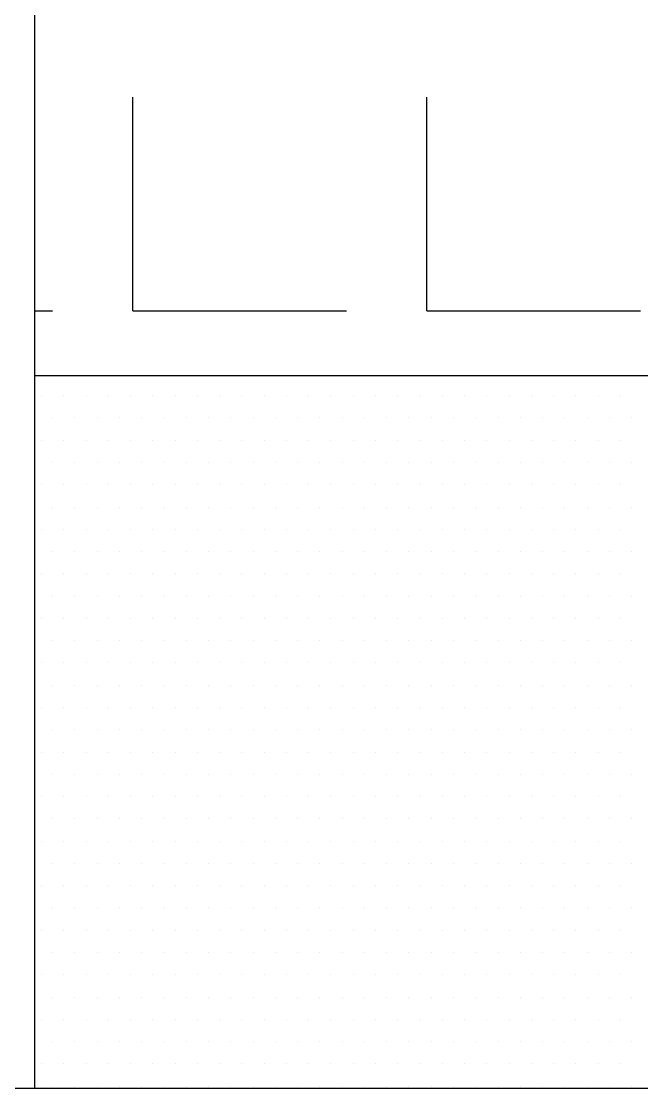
# Model space of a CAD drawing. Extents: x 10753 to 18704, y -5361 to 1140.
# Drawn here: x 14162.66 to 14180.07, y -3550.9 to -3520.95 of the extents above; entities that cross this region are included whole.
import ezdxf

# ---------------------------------------------------------------- set-up
doc = ezdxf.new("R2010")
doc.units = 0
doc.header["$LTSCALE"] = 30
doc.header["$MEASUREMENT"] = 0
doc.layers.add('WALL', color=2, linetype='CONTINUOUS')

msp = doc.modelspace()

# ---------------------------------------------------------------- linework, layer by layer
at = {"layer": 'WALL', "color": 9}
msp.add_line((14163.0385, -3550.89906), (14163.0385, -3428.89906), dxfattribs=at)
at = {"layer": 'WALL', "color": 3}
for p, q in [((14165.78656, -3529.08037), (14165.78656, -3523.08037)), ((14174.03656, -3529.08037), (14174.03656, -3523.08037)), ((14165.78656, -3529.08037), (14171.78656, -3529.08037)), ((14174.03656, -3529.08037), (14180.03656, -3529.08037)), ((14192.93597, -3530.89906), (14163.0385, -3530.89906)), ((14163.22406, -3531.45537), (14163.22406, -3531.45537)), ((14163.84906, -3531.45537), (14163.84906, -3531.45537)), ((14164.47406, -3531.45537), (14164.47406, -3531.45537)), ((14165.09906, -3531.45537), (14165.09906, -3531.45537)), ((14165.72406, -3531.45537), (14165.72406, -3531.45537)), ((14166.34906, -3531.45537), (14166.34906, -3531.45537)), ((14166.97406, -3531.45537), (14166.97406, -3531.45537)), ((14167.59906, -3531.45537), (14167.59906, -3531.45537)), ((14168.22406, -3531.45537), (14168.22406, -3531.45537)), ((14168.84906, -3531.45537), (14168.84906, -3531.45537)), ((14169.47406, -3531.45537), (14169.47406, -3531.45537)), ((14170.09906, -3531.45537), (14170.09906, -3531.45537)), ((14170.72406, -3531.45537), (14170.72406, -3531.45537)), ((14171.34906, -3531.45537), (14171.34906, -3531.45537)), ((14171.97406, -3531.45537), (14171.97406, -3531.45537)), ((14172.59906, -3531.45537), (14172.59906, -3531.45537)), ((14173.22406, -3531.45537), (14173.22406, -3531.45537)), ((14173.84906, -3531.45537), (14173.84906, -3531.45537)), ((14174.47406, -3531.45537), (14174.47406, -3531.45537)), ((14175.09906, -3531.45537), (14175.09906, -3531.45537)), ((14175.72406, -3531.45537), (14175.72406, -3531.45537)), ((14176.34906, -3531.45537), (14176.34906, -3531.45537)), ((14176.97406, -3531.45537), (14176.97406, -3531.45537)), ((14177.59906, -3531.45537), (14177.59906, -3531.45537)), ((14178.22406, -3531.45537), (14178.22406, -3531.45537)), ((14178.84906, -3531.45537), (14178.84906, -3531.45537)), ((14179.47406, -3531.45537), (14179.47406, -3531.45537)), ((14163.53656, -3532.08037), (14163.53656, -3532.08037)), ((14164.16156, -3532.08037), (14164.16156, -3532.08037)), ((14164.78656, -3532.08037), (14164.78656, -3532.08037)), ((14165.41156, -3532.08037), (14165.41156, -3532.08037)), ((14166.03656, -3532.08037), (14166.03656, -3532.08037)), ((14166.66156, -3532.08037), (14166.66156, -3532.08037)), ((14167.28656, -3532.08037), (14167.28656, -3532.08037)), ((14167.91156, -3532.08037), (14167.91156, -3532.08037)), ((14168.53656, -3532.08037), (14168.53656, -3532.08037)), ((14169.16156, -3532.08037), (14169.16156, -3532.08037)), ((14169.78656, -3532.08037), (14169.78656, -3532.08037)), ((14170.41156, -3532.08037), (14170.41156, -3532.08037)), ((14171.03656, -3532.08037), (14171.03656, -3532.08037)), ((14171.66156, -3532.08037), (14171.66156, -3532.08037)), ((14172.28656, -3532.08037), (14172.28656, -3532.08037)), ((14172.91156, -3532.08037), (14172.91156, -3532.08037)), ((14173.53656, -3532.08037), (14173.53656, -3532.08037)), ((14174.16156, -3532.08037), (14174.16156, -3532.08037)), ((14174.78656, -3532.08037), (14174.78656, -3532.08037)), ((14175.41156, -3532.08037), (14175.41156, -3532.08037)), ((14176.03656, -3532.08037), (14176.03656, -3532.08037)), ((14176.66156, -3532.08037), (14176.66156, -3532.08037)), ((14177.28656, -3532.08037), (14177.28656, -3532.08037)), ((14177.91156, -3532.08037), (14177.91156, -3532.08037)), ((14178.53656, -3532.08037), (14178.53656, -3532.08037)), ((14179.16156, -3532.08037), (14179.16156, -3532.08037)), ((14179.78656, -3532.08037), (14179.78656, -3532.08037)), ((14163.22406, -3532.70537), (14163.22406, -3532.70537)), ((14163.84906, -3532.70537), (14163.84906, -3532.70537)), ((14164.47406, -3532.70537), (14164.47406, -3532.70537)), ((14165.09906, -3532.70537), (14165.09906, -3532.70537)), ((14165.72406, -3532.70537), (14165.72406, -3532.70537)), ((14166.34906, -3532.70537), (14166.34906, -3532.70537)), ((14166.97406, -3532.70537), (14166.97406, -3532.70537)), ((14167.59906, -3532.70537), (14167.59906, -3532.70537)), ((14168.22406, -3532.70537), (14168.22406, -3532.70537)), ((14168.84906, -3532.70537), (14168.84906, -3532.70537)), ((14169.47406, -3532.70537), (14169.47406, -3532.70537)), ((14170.09906, -3532.70537), (14170.09906, -3532.70537)), ((14170.72406, -3532.70537), (14170.72406, -3532.70537)), ((14171.34906, -3532.70537), (14171.34906, -3532.70537)), ((14171.97406, -3532.70537), (14171.97406, -3532.70537)), ((14172.59906, -3532.70537), (14172.59906, -3532.70537)), ((14173.22406, -3532.70537), (14173.22406, -3532.70537)), ((14173.84906, -3532.70537), (14173.84906, -3532.70537)), ((14174.47406, -3532.70537), (14174.47406, -3532.70537)), ((14175.09906, -3532.70537), (14175.09906, -3532.70537)), ((14175.72406, -3532.70537), (14175.72406, -3532.70537)), ((14176.34906, -3532.70537), (14176.34906, -3532.70537)), ((14176.97406, -3532.70537), (14176.97406, -3532.70537)), ((14177.59906, -3532.70537), (14177.59906, -3532.70537)), ((14178.22406, -3532.70537), (14178.22406, -3532.70537)), ((14178.84906, -3532.70537), (14178.84906, -3532.70537)), ((14179.47406, -3532.70537), (14179.47406, -3532.70537)), ((14163.53656, -3533.33037), (14163.53656, -3533.33037)), ((14164.16156, -3533.33037), (14164.16156, -3533.33037)), ((14164.78656, -3533.33037), (14164.78656, -3533.33037)), ((14165.41156, -3533.33037), (14165.41156, -3533.33037)), ((14166.03656, -3533.33037), (14166.03656, -3533.33037)), ((14166.66156, -3533.33037), (14166.66156, -3533.33037)), ((14167.28656, -3533.33037), (14167.28656, -3533.33037)), ((14167.91156, -3533.33037), (14167.91156, -3533.33037)), ((14168.53656, -3533.33037), (14168.53656, -3533.33037)), ((14169.16156, -3533.33037), (14169.16156, -3533.33037)), ((14169.78656, -3533.33037), (14169.78656, -3533.33037)), ((14170.41156, -3533.33037), (14170.41156, -3533.33037)), ((14171.03656, -3533.33037), (14171.03656, -3533.33037)), ((14171.66156, -3533.33037), (14171.66156, -3533.33037)), ((14172.28656, -3533.33037), (14172.28656, -3533.33037)), ((14172.91156, -3533.33037), (14172.91156, -3533.33037)), ((14173.53656, -3533.33037), (14173.53656, -3533.33037)), ((14174.16156, -3533.33037), (14174.16156, -3533.33037)), ((14174.78656, -3533.33037), (14174.78656, -3533.33037)), ((14175.41156, -3533.33037), (14175.41156, -3533.33037)), ((14176.03656, -3533.33037), (14176.03656, -3533.33037)), ((14176.66156, -3533.33037), (14176.66156, -3533.33037)), ((14177.28656, -3533.33037), (14177.28656, -3533.33037)), ((14177.91156, -3533.33037), (14177.91156, -3533.33037)), ((14178.53656, -3533.33037), (14178.53656, -3533.33037)), ((14179.16156, -3533.33037), (14179.16156, -3533.33037)), ((14179.78656, -3533.33037), (14179.78656, -3533.33037)), ((14163.22406, -3533.95537), (14163.22406, -3533.95537)), ((14163.84906, -3533.95537), (14163.84906, -3533.95537)), ((14164.47406, -3533.95537), (14164.47406, -3533.95537)), ((14165.09906, -3533.95537), (14165.09906, -3533.95537)), ((14165.72406, -3533.95537), (14165.72406, -3533.95537)), ((14166.34906, -3533.95537), (14166.34906, -3533.95537)), ((14166.97406, -3533.95537), (14166.97406, -3533.95537)), ((14167.59906, -3533.95537), (14167.59906, -3533.95537)), ((14168.22406, -3533.95537), (14168.22406, -3533.95537)), ((14168.84906, -3533.95537), (14168.84906, -3533.95537)), ((14169.47406, -3533.95537), (14169.47406, -3533.95537)), ((14170.09906, -3533.95537), (14170.09906, -3533.95537)), ((14170.72406, -3533.95537), (14170.72406, -3533.95537)), ((14171.34906, -3533.95537), (14171.34906, -3533.95537)), ((14171.97406, -3533.95537), (14171.97406, -3533.95537)), ((14172.59906, -3533.95537), (14172.59906, -3533.95537)), ((14173.22406, -3533.95537), (14173.22406, -3533.95537)), ((14173.84906, -3533.95537), (14173.84906, -3533.95537)), ((14174.47406, -3533.95537), (14174.47406, -3533.95537)), ((14175.09906, -3533.95537), (14175.09906, -3533.95537)), ((14175.72406, -3533.95537), (14175.72406, -3533.95537)), ((14176.34906, -3533.95537), (14176.34906, -3533.95537)), ((14176.97406, -3533.95537), (14176.97406, -3533.95537)), ((14177.59906, -3533.95537), (14177.59906, -3533.95537)), ((14178.22406, -3533.95537), (14178.22406, -3533.95537)), ((14178.84906, -3533.95537), (14178.84906, -3533.95537)), ((14179.47406, -3533.95537), (14179.47406, -3533.95537)), ((14163.53656, -3534.58037), (14163.53656, -3534.58037)), ((14164.16156, -3534.58037), (14164.16156, -3534.58037)), ((14164.78656, -3534.58037), (14164.78656, -3534.58037)), ((14165.41156, -3534.58037), (14165.41156, -3534.58037)), ((14166.03656, -3534.58037), (14166.03656, -3534.58037)), ((14166.66156, -3534.58037), (14166.66156, -3534.58037)), ((14167.28656, -3534.58037), (14167.28656, -3534.58037)), ((14167.91156, -3534.58037), (14167.91156, -3534.58037)), ((14168.53656, -3534.58037), (14168.53656, -3534.58037)), ((14169.16156, -3534.58037), (14169.16156, -3534.58037)), ((14169.78656, -3534.58037), (14169.78656, -3534.58037)), ((14170.41156, -3534.58037), (14170.41156, -3534.58037)), ((14171.03656, -3534.58037), (14171.03656, -3534.58037)), ((14171.66156, -3534.58037), (14171.66156, -3534.58037)), ((14172.28656, -3534.58037), (14172.28656, -3534.58037)), ((14172.91156, -3534.58037), (14172.91156, -3534.58037)), ((14173.53656, -3534.58037), (14173.53656, -3534.58037)), ((14174.16156, -3534.58037), (14174.16156, -3534.58037)), ((14174.78656, -3534.58037), (14174.78656, -3534.58037)), ((14175.41156, -3534.58037), (14175.41156, -3534.58037)), ((14176.03656, -3534.58037), (14176.03656, -3534.58037)), ((14176.66156, -3534.58037), (14176.66156, -3534.58037)), ((14177.28656, -3534.58037), (14177.28656, -3534.58037)), ((14177.91156, -3534.58037), (14177.91156, -3534.58037)), ((14178.53656, -3534.58037), (14178.53656, -3534.58037)), ((14179.16156, -3534.58037), (14179.16156, -3534.58037)), ((14179.78656, -3534.58037), (14179.78656, -3534.58037)), ((14163.22406, -3535.20537), (14163.22406, -3535.20537)), ((14163.84906, -3535.20537), (14163.84906, -3535.20537)), ((14164.47406, -3535.20537), (14164.47406, -3535.20537)), ((14165.09906, -3535.20537), (14165.09906, -3535.20537)), ((14165.72406, -3535.20537), (14165.72406, -3535.20537)), ((14166.34906, -3535.20537), (14166.34906, -3535.20537)), ((14166.97406, -3535.20537), (14166.97406, -3535.20537)), ((14167.59906, -3535.20537), (14167.59906, -3535.20537)), ((14168.22406, -3535.20537), (14168.22406, -3535.20537)), ((14168.84906, -3535.20537), (14168.84906, -3535.20537)), ((14169.47406, -3535.20537), (14169.47406, -3535.20537)), ((14170.09906, -3535.20537), (14170.09906, -3535.20537)), ((14170.72406, -3535.20537), (14170.72406, -3535.20537)), ((14171.34906, -3535.20537), (14171.34906, -3535.20537)), ((14171.97406, -3535.20537), (14171.97406, -3535.20537)), ((14172.59906, -3535.20537), (14172.59906, -3535.20537)), ((14173.22406, -3535.20537), (14173.22406, -3535.20537)), ((14173.84906, -3535.20537), (14173.84906, -3535.20537)), ((14174.47406, -3535.20537), (14174.47406, -3535.20537)), ((14175.09906, -3535.20537), (14175.09906, -3535.20537)), ((14175.72406, -3535.20537), (14175.72406, -3535.20537)), ((14176.34906, -3535.20537), (14176.34906, -3535.20537)), ((14176.97406, -3535.20537), (14176.97406, -3535.20537)), ((14177.59906, -3535.20537), (14177.59906, -3535.20537)), ((14178.22406, -3535.20537), (14178.22406, -3535.20537)), ((14178.84906, -3535.20537), (14178.84906, -3535.20537)), ((14179.47406, -3535.20537), (14179.47406, -3535.20537)), ((14163.53656, -3535.83037), (14163.53656, -3535.83037)), ((14164.16156, -3535.83037), (14164.16156, -3535.83037)), ((14164.78656, -3535.83037), (14164.78656, -3535.83037)), ((14165.41156, -3535.83037), (14165.41156, -3535.83037)), ((14166.03656, -3535.83037), (14166.03656, -3535.83037)), ((14166.66156, -3535.83037), (14166.66156, -3535.83037)), ((14167.28656, -3535.83037), (14167.28656, -3535.83037)), ((14167.91156, -3535.83037), (14167.91156, -3535.83037)), ((14168.53656, -3535.83037), (14168.53656, -3535.83037)), ((14169.16156, -3535.83037), (14169.16156, -3535.83037)), ((14169.78656, -3535.83037), (14169.78656, -3535.83037)), ((14170.41156, -3535.83037), (14170.41156, -3535.83037)), ((14171.03656, -3535.83037), (14171.03656, -3535.83037)), ((14171.66156, -3535.83037), (14171.66156, -3535.83037)), ((14172.28656, -3535.83037), (14172.28656, -3535.83037)), ((14172.91156, -3535.83037), (14172.91156, -3535.83037)), ((14173.53656, -3535.83037), (14173.53656, -3535.83037)), ((14174.16156, -3535.83037), (14174.16156, -3535.83037)), ((14174.78656, -3535.83037), (14174.78656, -3535.83037)), ((14175.41156, -3535.83037), (14175.41156, -3535.83037)), ((14176.03656, -3535.83037), (14176.03656, -3535.83037)), ((14176.66156, -3535.83037), (14176.66156, -3535.83037)), ((14177.28656, -3535.83037), (14177.28656, -3535.83037)), ((14177.91156, -3535.83037), (14177.91156, -3535.83037)), ((14178.53656, -3535.83037), (14178.53656, -3535.83037)), ((14179.16156, -3535.83037), (14179.16156, -3535.83037)), ((14179.78656, -3535.83037), (14179.78656, -3535.83037)), ((14163.22406, -3536.45537), (14163.22406, -3536.45537)), ((14163.84906, -3536.45537), (14163.84906, -3536.45537)), ((14164.47406, -3536.45537), (14164.47406, -3536.45537)), ((14165.09906, -3536.45537), (14165.09906, -3536.45537)), ((14165.72406, -3536.45537), (14165.72406, -3536.45537)), ((14166.34906, -3536.45537), (14166.34906, -3536.45537)), ((14166.97406, -3536.45537), (14166.97406, -3536.45537)), ((14167.59906, -3536.45537), (14167.59906, -3536.45537)), ((14168.22406, -3536.45537), (14168.22406, -3536.45537)), ((14168.84906, -3536.45537), (14168.84906, -3536.45537)), ((14169.47406, -3536.45537), (14169.47406, -3536.45537)), ((14170.09906, -3536.45537), (14170.09906, -3536.45537)), ((14170.72406, -3536.45537), (14170.72406, -3536.45537)), ((14171.34906, -3536.45537), (14171.34906, -3536.45537)), ((14171.97406, -3536.45537), (14171.97406, -3536.45537)), ((14172.59906, -3536.45537), (14172.59906, -3536.45537)), ((14173.22406, -3536.45537), (14173.22406, -3536.45537)), ((14173.84906, -3536.45537), (14173.84906, -3536.45537)), ((14174.47406, -3536.45537), (14174.47406, -3536.45537)), ((14175.09906, -3536.45537), (14175.09906, -3536.45537)), ((14175.72406, -3536.45537), (14175.72406, -3536.45537)), ((14176.34906, -3536.45537), (14176.34906, -3536.45537)), ((14176.97406, -3536.45537), (14176.97406, -3536.45537)), ((14177.59906, -3536.45537), (14177.59906, -3536.45537)), ((14178.22406, -3536.45537), (14178.22406, -3536.45537)), ((14178.84906, -3536.45537), (14178.84906, -3536.45537)), ((14179.47406, -3536.45537), (14179.47406, -3536.45537)), ((14163.53656, -3537.08037), (14163.53656, -3537.08037)), ((14164.16156, -3537.08037), (14164.16156, -3537.08037)), ((14164.78656, -3537.08037), (14164.78656, -3537.08037)), ((14165.41156, -3537.08037), (14165.41156, -3537.08037)), ((14166.03656, -3537.08037), (14166.03656, -3537.08037)), ((14166.66156, -3537.08037), (14166.66156, -3537.08037)), ((14167.28656, -3537.08037), (14167.28656, -3537.08037)), ((14167.91156, -3537.08037), (14167.91156, -3537.08037)), ((14168.53656, -3537.08037), (14168.53656, -3537.08037)), ((14169.16156, -3537.08037), (14169.16156, -3537.08037)), ((14169.78656, -3537.08037), (14169.78656, -3537.08037)), ((14170.41156, -3537.08037), (14170.41156, -3537.08037)), ((14171.03656, -3537.08037), (14171.03656, -3537.08037)), ((14171.66156, -3537.08037), (14171.66156, -3537.08037)), ((14172.28656, -3537.08037), (14172.28656, -3537.08037)), ((14172.91156, -3537.08037), (14172.91156, -3537.08037)), ((14173.53656, -3537.08037), (14173.53656, -3537.08037)), ((14174.16156, -3537.08037), (14174.16156, -3537.08037)), ((14174.78656, -3537.08037), (14174.78656, -3537.08037)), ((14175.41156, -3537.08037), (14175.41156, -3537.08037)), ((14176.03656, -3537.08037), (14176.03656, -3537.08037)), ((14176.66156, -3537.08037), (14176.66156, -3537.08037)), ((14177.28656, -3537.08037), (14177.28656, -3537.08037)), ((14177.91156, -3537.08037), (14177.91156, -3537.08037)), ((14178.53656, -3537.08037), (14178.53656, -3537.08037)), ((14179.16156, -3537.08037), (14179.16156, -3537.08037)), ((14179.78656, -3537.08037), (14179.78656, -3537.08037)), ((14163.22406, -3537.70537), (14163.22406, -3537.70537)), ((14163.84906, -3537.70537), (14163.84906, -3537.70537)), ((14164.47406, -3537.70537), (14164.47406, -3537.70537)), ((14165.09906, -3537.70537), (14165.09906, -3537.70537)), ((14165.72406, -3537.70537), (14165.72406, -3537.70537)), ((14166.34906, -3537.70537), (14166.34906, -3537.70537)), ((14166.97406, -3537.70537), (14166.97406, -3537.70537)), ((14167.59906, -3537.70537), (14167.59906, -3537.70537)), ((14168.22406, -3537.70537), (14168.22406, -3537.70537)), ((14168.84906, -3537.70537), (14168.84906, -3537.70537)), ((14169.47406, -3537.70537), (14169.47406, -3537.70537)), ((14170.09906, -3537.70537), (14170.09906, -3537.70537)), ((14170.72406, -3537.70537), (14170.72406, -3537.70537)), ((14171.34906, -3537.70537), (14171.34906, -3537.70537)), ((14171.97406, -3537.70537), (14171.97406, -3537.70537)), ((14172.59906, -3537.70537), (14172.59906, -3537.70537)), ((14173.22406, -3537.70537), (14173.22406, -3537.70537)), ((14173.84906, -3537.70537), (14173.84906, -3537.70537)), ((14174.47406, -3537.70537), (14174.47406, -3537.70537)), ((14175.09906, -3537.70537), (14175.09906, -3537.70537)), ((14175.72406, -3537.70537), (14175.72406, -3537.70537)), ((14176.34906, -3537.70537), (14176.34906, -3537.70537)), ((14176.97406, -3537.70537), (14176.97406, -3537.70537)), ((14177.59906, -3537.70537), (14177.59906, -3537.70537)), ((14178.22406, -3537.70537), (14178.22406, -3537.70537)), ((14178.84906, -3537.70537), (14178.84906, -3537.70537)), ((14179.47406, -3537.70537), (14179.47406, -3537.70537)), ((14163.53656, -3538.33037), (14163.53656, -3538.33037)), ((14164.16156, -3538.33037), (14164.16156, -3538.33037)), ((14164.78656, -3538.33037), (14164.78656, -3538.33037)), ((14165.41156, -3538.33037), (14165.41156, -3538.33037)), ((14166.03656, -3538.33037), (14166.03656, -3538.33037)), ((14166.66156, -3538.33037), (14166.66156, -3538.33037)), ((14167.28656, -3538.33037), (14167.28656, -3538.33037)), ((14167.91156, -3538.33037), (14167.91156, -3538.33037)), ((14168.53656, -3538.33037), (14168.53656, -3538.33037)), ((14169.16156, -3538.33037), (14169.16156, -3538.33037)), ((14169.78656, -3538.33037), (14169.78656, -3538.33037)), ((14170.41156, -3538.33037), (14170.41156, -3538.33037)), ((14171.03656, -3538.33037), (14171.03656, -3538.33037)), ((14171.66156, -3538.33037), (14171.66156, -3538.33037)), ((14172.28656, -3538.33037), (14172.28656, -3538.33037)), ((14172.91156, -3538.33037), (14172.91156, -3538.33037)), ((14173.53656, -3538.33037), (14173.53656, -3538.33037)), ((14174.16156, -3538.33037), (14174.16156, -3538.33037)), ((14174.78656, -3538.33037), (14174.78656, -3538.33037)), ((14175.41156, -3538.33037), (14175.41156, -3538.33037)), ((14176.03656, -3538.33037), (14176.03656, -3538.33037)), ((14176.66156, -3538.33037), (14176.66156, -3538.33037)), ((14177.28656, -3538.33037), (14177.28656, -3538.33037)), ((14177.91156, -3538.33037), (14177.91156, -3538.33037)), ((14178.53656, -3538.33037), (14178.53656, -3538.33037)), ((14179.16156, -3538.33037), (14179.16156, -3538.33037)), ((14179.78656, -3538.33037), (14179.78656, -3538.33037)), ((14163.22406, -3538.95537), (14163.22406, -3538.95537)), ((14163.84906, -3538.95537), (14163.84906, -3538.95537)), ((14164.47406, -3538.95537), (14164.47406, -3538.95537)), ((14165.09906, -3538.95537), (14165.09906, -3538.95537)), ((14165.72406, -3538.95537), (14165.72406, -3538.95537)), ((14166.34906, -3538.95537), (14166.34906, -3538.95537)), ((14166.97406, -3538.95537), (14166.97406, -3538.95537)), ((14167.59906, -3538.95537), (14167.59906, -3538.95537)), ((14168.22406, -3538.95537), (14168.22406, -3538.95537)), ((14168.84906, -3538.95537), (14168.84906, -3538.95537)), ((14169.47406, -3538.95537), (14169.47406, -3538.95537)), ((14170.09906, -3538.95537), (14170.09906, -3538.95537)), ((14170.72406, -3538.95537), (14170.72406, -3538.95537)), ((14171.34906, -3538.95537), (14171.34906, -3538.95537)), ((14171.97406, -3538.95537), (14171.97406, -3538.95537)), ((14172.59906, -3538.95537), (14172.59906, -3538.95537)), ((14173.22406, -3538.95537), (14173.22406, -3538.95537)), ((14173.84906, -3538.95537), (14173.84906, -3538.95537)), ((14174.47406, -3538.95537), (14174.47406, -3538.95537)), ((14175.09906, -3538.95537), (14175.09906, -3538.95537)), ((14175.72406, -3538.95537), (14175.72406, -3538.95537)), ((14176.34906, -3538.95537), (14176.34906, -3538.95537)), ((14176.97406, -3538.95537), (14176.97406, -3538.95537)), ((14177.59906, -3538.95537), (14177.59906, -3538.95537)), ((14178.22406, -3538.95537), (14178.22406, -3538.95537)), ((14178.84906, -3538.95537), (14178.84906, -3538.95537)), ((14179.47406, -3538.95537), (14179.47406, -3538.95537)), ((14163.53656, -3539.58037), (14163.53656, -3539.58037)), ((14164.16156, -3539.58037), (14164.16156, -3539.58037)), ((14164.78656, -3539.58037), (14164.78656, -3539.58037)), ((14165.41156, -3539.58037), (14165.41156, -3539.58037)), ((14166.03656, -3539.58037), (14166.03656, -3539.58037)), ((14166.66156, -3539.58037), (14166.66156, -3539.58037)), ((14167.28656, -3539.58037), (14167.28656, -3539.58037)), ((14167.91156, -3539.58037), (14167.91156, -3539.58037)), ((14168.53656, -3539.58037), (14168.53656, -3539.58037)), ((14169.16156, -3539.58037), (14169.16156, -3539.58037)), ((14169.78656, -3539.58037), (14169.78656, -3539.58037)), ((14170.41156, -3539.58037), (14170.41156, -3539.58037)), ((14171.03656, -3539.58037), (14171.03656, -3539.58037)), ((14171.66156, -3539.58037), (14171.66156, -3539.58037)), ((14172.28656, -3539.58037), (14172.28656, -3539.58037)), ((14172.91156, -3539.58037), (14172.91156, -3539.58037)), ((14173.53656, -3539.58037), (14173.53656, -3539.58037)), ((14174.16156, -3539.58037), (14174.16156, -3539.58037)), ((14174.78656, -3539.58037), (14174.78656, -3539.58037)), ((14175.41156, -3539.58037), (14175.41156, -3539.58037)), ((14176.03656, -3539.58037), (14176.03656, -3539.58037)), ((14176.66156, -3539.58037), (14176.66156, -3539.58037)), ((14177.28656, -3539.58037), (14177.28656, -3539.58037)), ((14177.91156, -3539.58037), (14177.91156, -3539.58037)), ((14178.53656, -3539.58037), (14178.53656, -3539.58037)), ((14179.16156, -3539.58037), (14179.16156, -3539.58037)), ((14179.78656, -3539.58037), (14179.78656, -3539.58037)), ((14163.22406, -3540.20537), (14163.22406, -3540.20537)), ((14163.84906, -3540.20537), (14163.84906, -3540.20537)), ((14164.47406, -3540.20537), (14164.47406, -3540.20537)), ((14165.09906, -3540.20537), (14165.09906, -3540.20537)), ((14165.72406, -3540.20537), (14165.72406, -3540.20537)), ((14166.34906, -3540.20537), (14166.34906, -3540.20537)), ((14166.97406, -3540.20537), (14166.97406, -3540.20537)), ((14167.59906, -3540.20537), (14167.59906, -3540.20537)), ((14168.22406, -3540.20537), (14168.22406, -3540.20537)), ((14168.84906, -3540.20537), (14168.84906, -3540.20537)), ((14169.47406, -3540.20537), (14169.47406, -3540.20537)), ((14170.09906, -3540.20537), (14170.09906, -3540.20537)), ((14170.72406, -3540.20537), (14170.72406, -3540.20537)), ((14171.34906, -3540.20537), (14171.34906, -3540.20537)), ((14171.97406, -3540.20537), (14171.97406, -3540.20537)), ((14172.59906, -3540.20537), (14172.59906, -3540.20537)), ((14173.22406, -3540.20537), (14173.22406, -3540.20537)), ((14173.84906, -3540.20537), (14173.84906, -3540.20537)), ((14174.47406, -3540.20537), (14174.47406, -3540.20537)), ((14175.09906, -3540.20537), (14175.09906, -3540.20537)), ((14175.72406, -3540.20537), (14175.72406, -3540.20537)), ((14176.34906, -3540.20537), (14176.34906, -3540.20537)), ((14176.97406, -3540.20537), (14176.97406, -3540.20537)), ((14177.59906, -3540.20537), (14177.59906, -3540.20537)), ((14178.22406, -3540.20537), (14178.22406, -3540.20537)), ((14178.84906, -3540.20537), (14178.84906, -3540.20537)), ((14179.47406, -3540.20537), (14179.47406, -3540.20537)), ((14163.53656, -3540.83037), (14163.53656, -3540.83037)), ((14164.16156, -3540.83037), (14164.16156, -3540.83037)), ((14164.78656, -3540.83037), (14164.78656, -3540.83037)), ((14165.41156, -3540.83037), (14165.41156, -3540.83037)), ((14166.03656, -3540.83037), (14166.03656, -3540.83037)), ((14166.66156, -3540.83037), (14166.66156, -3540.83037)), ((14167.28656, -3540.83037), (14167.28656, -3540.83037)), ((14167.91156, -3540.83037), (14167.91156, -3540.83037)), ((14168.53656, -3540.83037), (14168.53656, -3540.83037)), ((14169.16156, -3540.83037), (14169.16156, -3540.83037)), ((14169.78656, -3540.83037), (14169.78656, -3540.83037)), ((14170.41156, -3540.83037), (14170.41156, -3540.83037)), ((14171.03656, -3540.83037), (14171.03656, -3540.83037)), ((14171.66156, -3540.83037), (14171.66156, -3540.83037)), ((14172.28656, -3540.83037), (14172.28656, -3540.83037)), ((14172.91156, -3540.83037), (14172.91156, -3540.83037)), ((14173.53656, -3540.83037), (14173.53656, -3540.83037)), ((14174.16156, -3540.83037), (14174.16156, -3540.83037)), ((14174.78656, -3540.83037), (14174.78656, -3540.83037)), ((14175.41156, -3540.83037), (14175.41156, -3540.83037)), ((14176.03656, -3540.83037), (14176.03656, -3540.83037)), ((14176.66156, -3540.83037), (14176.66156, -3540.83037)), ((14177.28656, -3540.83037), (14177.28656, -3540.83037)), ((14177.91156, -3540.83037), (14177.91156, -3540.83037)), ((14178.53656, -3540.83037), (14178.53656, -3540.83037)), ((14179.16156, -3540.83037), (14179.16156, -3540.83037)), ((14179.78656, -3540.83037), (14179.78656, -3540.83037)), ((14163.22406, -3541.45537), (14163.22406, -3541.45537)), ((14163.84906, -3541.45537), (14163.84906, -3541.45537)), ((14164.47406, -3541.45537), (14164.47406, -3541.45537)), ((14165.09906, -3541.45537), (14165.09906, -3541.45537)), ((14165.72406, -3541.45537), (14165.72406, -3541.45537)), ((14166.34906, -3541.45537), (14166.34906, -3541.45537)), ((14166.97406, -3541.45537), (14166.97406, -3541.45537)), ((14167.59906, -3541.45537), (14167.59906, -3541.45537)), ((14168.22406, -3541.45537), (14168.22406, -3541.45537)), ((14168.84906, -3541.45537), (14168.84906, -3541.45537)), ((14169.47406, -3541.45537), (14169.47406, -3541.45537)), ((14170.09906, -3541.45537), (14170.09906, -3541.45537)), ((14170.72406, -3541.45537), (14170.72406, -3541.45537)), ((14171.34906, -3541.45537), (14171.34906, -3541.45537)), ((14171.97406, -3541.45537), (14171.97406, -3541.45537)), ((14172.59906, -3541.45537), (14172.59906, -3541.45537)), ((14173.22406, -3541.45537), (14173.22406, -3541.45537)), ((14173.84906, -3541.45537), (14173.84906, -3541.45537)), ((14174.47406, -3541.45537), (14174.47406, -3541.45537)), ((14175.09906, -3541.45537), (14175.09906, -3541.45537)), ((14175.72406, -3541.45537), (14175.72406, -3541.45537)), ((14176.34906, -3541.45537), (14176.34906, -3541.45537)), ((14176.97406, -3541.45537), (14176.97406, -3541.45537)), ((14177.59906, -3541.45537), (14177.59906, -3541.45537)), ((14178.22406, -3541.45537), (14178.22406, -3541.45537)), ((14178.84906, -3541.45537), (14178.84906, -3541.45537)), ((14179.47406, -3541.45537), (14179.47406, -3541.45537)), ((14163.53656, -3542.08037), (14163.53656, -3542.08037)), ((14164.16156, -3542.08037), (14164.16156, -3542.08037)), ((14164.78656, -3542.08037), (14164.78656, -3542.08037)), ((14165.41156, -3542.08037), (14165.41156, -3542.08037)), ((14166.03656, -3542.08037), (14166.03656, -3542.08037)), ((14166.66156, -3542.08037), (14166.66156, -3542.08037)), ((14167.28656, -3542.08037), (14167.28656, -3542.08037)), ((14167.91156, -3542.08037), (14167.91156, -3542.08037)), ((14168.53656, -3542.08037), (14168.53656, -3542.08037)), ((14169.16156, -3542.08037), (14169.16156, -3542.08037)), ((14169.78656, -3542.08037), (14169.78656, -3542.08037)), ((14170.41156, -3542.08037), (14170.41156, -3542.08037)), ((14171.03656, -3542.08037), (14171.03656, -3542.08037)), ((14171.66156, -3542.08037), (14171.66156, -3542.08037)), ((14172.28656, -3542.08037), (14172.28656, -3542.08037)), ((14172.91156, -3542.08037), (14172.91156, -3542.08037)), ((14173.53656, -3542.08037), (14173.53656, -3542.08037)), ((14174.16156, -3542.08037), (14174.16156, -3542.08037)), ((14174.78656, -3542.08037), (14174.78656, -3542.08037)), ((14175.41156, -3542.08037), (14175.41156, -3542.08037)), ((14176.03656, -3542.08037), (14176.03656, -3542.08037)), ((14176.66156, -3542.08037), (14176.66156, -3542.08037)), ((14177.28656, -3542.08037), (14177.28656, -3542.08037)), ((14177.91156, -3542.08037), (14177.91156, -3542.08037)), ((14178.53656, -3542.08037), (14178.53656, -3542.08037)), ((14179.16156, -3542.08037), (14179.16156, -3542.08037)), ((14179.78656, -3542.08037), (14179.78656, -3542.08037)), ((14163.22406, -3542.70537), (14163.22406, -3542.70537)), ((14163.84906, -3542.70537), (14163.84906, -3542.70537)), ((14164.47406, -3542.70537), (14164.47406, -3542.70537)), ((14165.09906, -3542.70537), (14165.09906, -3542.70537)), ((14165.72406, -3542.70537), (14165.72406, -3542.70537)), ((14166.34906, -3542.70537), (14166.34906, -3542.70537)), ((14166.97406, -3542.70537), (14166.97406, -3542.70537)), ((14167.59906, -3542.70537), (14167.59906, -3542.70537)), ((14168.22406, -3542.70537), (14168.22406, -3542.70537)), ((14168.84906, -3542.70537), (14168.84906, -3542.70537)), ((14169.47406, -3542.70537), (14169.47406, -3542.70537)), ((14170.09906, -3542.70537), (14170.09906, -3542.70537)), ((14170.72406, -3542.70537), (14170.72406, -3542.70537)), ((14171.34906, -3542.70537), (14171.34906, -3542.70537)), ((14171.97406, -3542.70537), (14171.97406, -3542.70537)), ((14172.59906, -3542.70537), (14172.59906, -3542.70537)), ((14173.22406, -3542.70537), (14173.22406, -3542.70537)), ((14173.84906, -3542.70537), (14173.84906, -3542.70537)), ((14174.47406, -3542.70537), (14174.47406, -3542.70537)), ((14175.09906, -3542.70537), (14175.09906, -3542.70537)), ((14175.72406, -3542.70537), (14175.72406, -3542.70537)), ((14176.34906, -3542.70537), (14176.34906, -3542.70537)), ((14176.97406, -3542.70537), (14176.97406, -3542.70537)), ((14177.59906, -3542.70537), (14177.59906, -3542.70537)), ((14178.22406, -3542.70537), (14178.22406, -3542.70537)), ((14178.84906, -3542.70537), (14178.84906, -3542.70537)), ((14179.47406, -3542.70537), (14179.47406, -3542.70537)), ((14163.53656, -3543.33037), (14163.53656, -3543.33037)), ((14164.16156, -3543.33037), (14164.16156, -3543.33037)), ((14164.78656, -3543.33037), (14164.78656, -3543.33037)), ((14165.41156, -3543.33037), (14165.41156, -3543.33037)), ((14166.03656, -3543.33037), (14166.03656, -3543.33037)), ((14166.66156, -3543.33037), (14166.66156, -3543.33037)), ((14167.28656, -3543.33037), (14167.28656, -3543.33037)), ((14167.91156, -3543.33037), (14167.91156, -3543.33037)), ((14168.53656, -3543.33037), (14168.53656, -3543.33037)), ((14169.16156, -3543.33037), (14169.16156, -3543.33037)), ((14169.78656, -3543.33037), (14169.78656, -3543.33037)), ((14170.41156, -3543.33037), (14170.41156, -3543.33037)), ((14171.03656, -3543.33037), (14171.03656, -3543.33037)), ((14171.66156, -3543.33037), (14171.66156, -3543.33037)), ((14172.28656, -3543.33037), (14172.28656, -3543.33037)), ((14172.91156, -3543.33037), (14172.91156, -3543.33037)), ((14173.53656, -3543.33037), (14173.53656, -3543.33037)), ((14174.16156, -3543.33037), (14174.16156, -3543.33037)), ((14174.78656, -3543.33037), (14174.78656, -3543.33037)), ((14175.41156, -3543.33037), (14175.41156, -3543.33037)), ((14176.03656, -3543.33037), (14176.03656, -3543.33037)), ((14176.66156, -3543.33037), (14176.66156, -3543.33037)), ((14177.28656, -3543.33037), (14177.28656, -3543.33037)), ((14177.91156, -3543.33037), (14177.91156, -3543.33037)), ((14178.53656, -3543.33037), (14178.53656, -3543.33037)), ((14179.16156, -3543.33037), (14179.16156, -3543.33037)), ((14179.78656, -3543.33037), (14179.78656, -3543.33037)), ((14163.22406, -3543.95537), (14163.22406, -3543.95537)), ((14163.84906, -3543.95537), (14163.84906, -3543.95537)), ((14164.47406, -3543.95537), (14164.47406, -3543.95537)), ((14165.09906, -3543.95537), (14165.09906, -3543.95537)), ((14165.72406, -3543.95537), (14165.72406, -3543.95537)), ((14166.34906, -3543.95537), (14166.34906, -3543.95537)), ((14166.97406, -3543.95537), (14166.97406, -3543.95537)), ((14167.59906, -3543.95537), (14167.59906, -3543.95537)), ((14168.22406, -3543.95537), (14168.22406, -3543.95537)), ((14168.84906, -3543.95537), (14168.84906, -3543.95537)), ((14169.47406, -3543.95537), (14169.47406, -3543.95537)), ((14170.09906, -3543.95537), (14170.09906, -3543.95537)), ((14170.72406, -3543.95537), (14170.72406, -3543.95537)), ((14171.34906, -3543.95537), (14171.34906, -3543.95537)), ((14171.97406, -3543.95537), (14171.97406, -3543.95537)), ((14172.59906, -3543.95537), (14172.59906, -3543.95537)), ((14173.22406, -3543.95537), (14173.22406, -3543.95537)), ((14173.84906, -3543.95537), (14173.84906, -3543.95537)), ((14174.47406, -3543.95537), (14174.47406, -3543.95537)), ((14175.09906, -3543.95537), (14175.09906, -3543.95537)), ((14175.72406, -3543.95537), (14175.72406, -3543.95537)), ((14176.34906, -3543.95537), (14176.34906, -3543.95537)), ((14176.97406, -3543.95537), (14176.97406, -3543.95537)), ((14177.59906, -3543.95537), (14177.59906, -3543.95537)), ((14178.22406, -3543.95537), (14178.22406, -3543.95537)), ((14178.84906, -3543.95537), (14178.84906, -3543.95537)), ((14179.47406, -3543.95537), (14179.47406, -3543.95537)), ((14163.53656, -3544.58037), (14163.53656, -3544.58037)), ((14164.16156, -3544.58037), (14164.16156, -3544.58037)), ((14164.78656, -3544.58037), (14164.78656, -3544.58037)), ((14165.41156, -3544.58037), (14165.41156, -3544.58037)), ((14166.03656, -3544.58037), (14166.03656, -3544.58037)), ((14166.66156, -3544.58037), (14166.66156, -3544.58037)), ((14167.28656, -3544.58037), (14167.28656, -3544.58037)), ((14167.91156, -3544.58037), (14167.91156, -3544.58037)), ((14168.53656, -3544.58037), (14168.53656, -3544.58037)), ((14169.16156, -3544.58037), (14169.16156, -3544.58037)), ((14169.78656, -3544.58037), (14169.78656, -3544.58037)), ((14170.41156, -3544.58037), (14170.41156, -3544.58037)), ((14171.03656, -3544.58037), (14171.03656, -3544.58037)), ((14171.66156, -3544.58037), (14171.66156, -3544.58037)), ((14172.28656, -3544.58037), (14172.28656, -3544.58037)), ((14172.91156, -3544.58037), (14172.91156, -3544.58037)), ((14173.53656, -3544.58037), (14173.53656, -3544.58037)), ((14174.16156, -3544.58037), (14174.16156, -3544.58037)), ((14174.78656, -3544.58037), (14174.78656, -3544.58037)), ((14175.41156, -3544.58037), (14175.41156, -3544.58037)), ((14176.03656, -3544.58037), (14176.03656, -3544.58037)), ((14176.66156, -3544.58037), (14176.66156, -3544.58037)), ((14177.28656, -3544.58037), (14177.28656, -3544.58037)), ((14177.91156, -3544.58037), (14177.91156, -3544.58037)), ((14178.53656, -3544.58037), (14178.53656, -3544.58037)), ((14179.16156, -3544.58037), (14179.16156, -3544.58037)), ((14179.78656, -3544.58037), (14179.78656, -3544.58037)), ((14163.22406, -3545.20537), (14163.22406, -3545.20537)), ((14163.84906, -3545.20537), (14163.84906, -3545.20537)), ((14164.47406, -3545.20537), (14164.47406, -3545.20537)), ((14165.09906, -3545.20537), (14165.09906, -3545.20537)), ((14165.72406, -3545.20537), (14165.72406, -3545.20537)), ((14166.34906, -3545.20537), (14166.34906, -3545.20537)), ((14166.97406, -3545.20537), (14166.97406, -3545.20537)), ((14167.59906, -3545.20537), (14167.59906, -3545.20537)), ((14168.22406, -3545.20537), (14168.22406, -3545.20537)), ((14168.84906, -3545.20537), (14168.84906, -3545.20537)), ((14169.47406, -3545.20537), (14169.47406, -3545.20537)), ((14170.09906, -3545.20537), (14170.09906, -3545.20537)), ((14170.72406, -3545.20537), (14170.72406, -3545.20537)), ((14171.34906, -3545.20537), (14171.34906, -3545.20537)), ((14171.97406, -3545.20537), (14171.97406, -3545.20537)), ((14172.59906, -3545.20537), (14172.59906, -3545.20537)), ((14173.22406, -3545.20537), (14173.22406, -3545.20537)), ((14173.84906, -3545.20537), (14173.84906, -3545.20537)), ((14174.47406, -3545.20537), (14174.47406, -3545.20537)), ((14175.09906, -3545.20537), (14175.09906, -3545.20537)), ((14175.72406, -3545.20537), (14175.72406, -3545.20537)), ((14176.34906, -3545.20537), (14176.34906, -3545.20537)), ((14176.97406, -3545.20537), (14176.97406, -3545.20537)), ((14177.59906, -3545.20537), (14177.59906, -3545.20537)), ((14178.22406, -3545.20537), (14178.22406, -3545.20537)), ((14178.84906, -3545.20537), (14178.84906, -3545.20537)), ((14179.47406, -3545.20537), (14179.47406, -3545.20537)), ((14163.53656, -3545.83037), (14163.53656, -3545.83037)), ((14164.16156, -3545.83037), (14164.16156, -3545.83037)), ((14164.78656, -3545.83037), (14164.78656, -3545.83037)), ((14165.41156, -3545.83037), (14165.41156, -3545.83037)), ((14166.03656, -3545.83037), (14166.03656, -3545.83037)), ((14166.66156, -3545.83037), (14166.66156, -3545.83037)), ((14167.28656, -3545.83037), (14167.28656, -3545.83037)), ((14167.91156, -3545.83037), (14167.91156, -3545.83037)), ((14168.53656, -3545.83037), (14168.53656, -3545.83037)), ((14169.16156, -3545.83037), (14169.16156, -3545.83037)), ((14169.78656, -3545.83037), (14169.78656, -3545.83037)), ((14170.41156, -3545.83037), (14170.41156, -3545.83037)), ((14171.03656, -3545.83037), (14171.03656, -3545.83037)), ((14171.66156, -3545.83037), (14171.66156, -3545.83037)), ((14172.28656, -3545.83037), (14172.28656, -3545.83037)), ((14172.91156, -3545.83037), (14172.91156, -3545.83037)), ((14173.53656, -3545.83037), (14173.53656, -3545.83037)), ((14174.16156, -3545.83037), (14174.16156, -3545.83037)), ((14174.78656, -3545.83037), (14174.78656, -3545.83037)), ((14175.41156, -3545.83037), (14175.41156, -3545.83037)), ((14176.03656, -3545.83037), (14176.03656, -3545.83037)), ((14176.66156, -3545.83037), (14176.66156, -3545.83037)), ((14177.28656, -3545.83037), (14177.28656, -3545.83037)), ((14177.91156, -3545.83037), (14177.91156, -3545.83037)), ((14178.53656, -3545.83037), (14178.53656, -3545.83037)), ((14179.16156, -3545.83037), (14179.16156, -3545.83037)), ((14179.78656, -3545.83037), (14179.78656, -3545.83037)), ((14163.22406, -3546.45537), (14163.22406, -3546.45537)), ((14163.84906, -3546.45537), (14163.84906, -3546.45537)), ((14164.47406, -3546.45537), (14164.47406, -3546.45537)), ((14165.09906, -3546.45537), (14165.09906, -3546.45537)), ((14165.72406, -3546.45537), (14165.72406, -3546.45537)), ((14166.34906, -3546.45537), (14166.34906, -3546.45537)), ((14166.97406, -3546.45537), (14166.97406, -3546.45537)), ((14167.59906, -3546.45537), (14167.59906, -3546.45537)), ((14168.22406, -3546.45537), (14168.22406, -3546.45537)), ((14168.84906, -3546.45537), (14168.84906, -3546.45537)), ((14169.47406, -3546.45537), (14169.47406, -3546.45537)), ((14170.09906, -3546.45537), (14170.09906, -3546.45537)), ((14170.72406, -3546.45537), (14170.72406, -3546.45537)), ((14171.34906, -3546.45537), (14171.34906, -3546.45537)), ((14171.97406, -3546.45537), (14171.97406, -3546.45537)), ((14172.59906, -3546.45537), (14172.59906, -3546.45537)), ((14173.22406, -3546.45537), (14173.22406, -3546.45537)), ((14173.84906, -3546.45537), (14173.84906, -3546.45537)), ((14174.47406, -3546.45537), (14174.47406, -3546.45537)), ((14175.09906, -3546.45537), (14175.09906, -3546.45537)), ((14175.72406, -3546.45537), (14175.72406, -3546.45537)), ((14176.34906, -3546.45537), (14176.34906, -3546.45537)), ((14176.97406, -3546.45537), (14176.97406, -3546.45537)), ((14177.59906, -3546.45537), (14177.59906, -3546.45537)), ((14178.22406, -3546.45537), (14178.22406, -3546.45537)), ((14178.84906, -3546.45537), (14178.84906, -3546.45537)), ((14179.47406, -3546.45537), (14179.47406, -3546.45537)), ((14163.53656, -3547.08037), (14163.53656, -3547.08037)), ((14164.16156, -3547.08037), (14164.16156, -3547.08037)), ((14164.78656, -3547.08037), (14164.78656, -3547.08037)), ((14165.41156, -3547.08037), (14165.41156, -3547.08037)), ((14166.03656, -3547.08037), (14166.03656, -3547.08037)), ((14166.66156, -3547.08037), (14166.66156, -3547.08037)), ((14167.28656, -3547.08037), (14167.28656, -3547.08037)), ((14167.91156, -3547.08037), (14167.91156, -3547.08037)), ((14168.53656, -3547.08037), (14168.53656, -3547.08037)), ((14169.16156, -3547.08037), (14169.16156, -3547.08037)), ((14169.78656, -3547.08037), (14169.78656, -3547.08037)), ((14170.41156, -3547.08037), (14170.41156, -3547.08037)), ((14171.03656, -3547.08037), (14171.03656, -3547.08037)), ((14171.66156, -3547.08037), (14171.66156, -3547.08037)), ((14172.28656, -3547.08037), (14172.28656, -3547.08037)), ((14172.91156, -3547.08037), (14172.91156, -3547.08037)), ((14173.53656, -3547.08037), (14173.53656, -3547.08037)), ((14174.16156, -3547.08037), (14174.16156, -3547.08037)), ((14174.78656, -3547.08037), (14174.78656, -3547.08037)), ((14175.41156, -3547.08037), (14175.41156, -3547.08037)), ((14176.03656, -3547.08037), (14176.03656, -3547.08037)), ((14176.66156, -3547.08037), (14176.66156, -3547.08037)), ((14177.28656, -3547.08037), (14177.28656, -3547.08037)), ((14177.91156, -3547.08037), (14177.91156, -3547.08037)), ((14178.53656, -3547.08037), (14178.53656, -3547.08037)), ((14179.16156, -3547.08037), (14179.16156, -3547.08037)), ((14179.78656, -3547.08037), (14179.78656, -3547.08037)), ((14163.22406, -3547.70537), (14163.22406, -3547.70537)), ((14163.84906, -3547.70537), (14163.84906, -3547.70537)), ((14164.47406, -3547.70537), (14164.47406, -3547.70537)), ((14165.09906, -3547.70537), (14165.09906, -3547.70537)), ((14165.72406, -3547.70537), (14165.72406, -3547.70537)), ((14166.34906, -3547.70537), (14166.34906, -3547.70537)), ((14166.97406, -3547.70537), (14166.97406, -3547.70537)), ((14167.59906, -3547.70537), (14167.59906, -3547.70537)), ((14168.22406, -3547.70537), (14168.22406, -3547.70537)), ((14168.84906, -3547.70537), (14168.84906, -3547.70537)), ((14169.47406, -3547.70537), (14169.47406, -3547.70537)), ((14170.09906, -3547.70537), (14170.09906, -3547.70537)), ((14170.72406, -3547.70537), (14170.72406, -3547.70537)), ((14171.34906, -3547.70537), (14171.34906, -3547.70537)), ((14171.97406, -3547.70537), (14171.97406, -3547.70537)), ((14172.59906, -3547.70537), (14172.59906, -3547.70537)), ((14173.22406, -3547.70537), (14173.22406, -3547.70537)), ((14173.84906, -3547.70537), (14173.84906, -3547.70537)), ((14174.47406, -3547.70537), (14174.47406, -3547.70537)), ((14175.09906, -3547.70537), (14175.09906, -3547.70537)), ((14175.72406, -3547.70537), (14175.72406, -3547.70537)), ((14176.34906, -3547.70537), (14176.34906, -3547.70537)), ((14176.97406, -3547.70537), (14176.97406, -3547.70537)), ((14177.59906, -3547.70537), (14177.59906, -3547.70537)), ((14178.22406, -3547.70537), (14178.22406, -3547.70537)), ((14178.84906, -3547.70537), (14178.84906, -3547.70537)), ((14179.47406, -3547.70537), (14179.47406, -3547.70537)), ((14163.53656, -3548.33037), (14163.53656, -3548.33037)), ((14164.16156, -3548.33037), (14164.16156, -3548.33037)), ((14164.78656, -3548.33037), (14164.78656, -3548.33037)), ((14165.41156, -3548.33037), (14165.41156, -3548.33037)), ((14166.03656, -3548.33037), (14166.03656, -3548.33037)), ((14166.66156, -3548.33037), (14166.66156, -3548.33037)), ((14167.28656, -3548.33037), (14167.28656, -3548.33037)), ((14167.91156, -3548.33037), (14167.91156, -3548.33037)), ((14168.53656, -3548.33037), (14168.53656, -3548.33037)), ((14169.16156, -3548.33037), (14169.16156, -3548.33037)), ((14169.78656, -3548.33037), (14169.78656, -3548.33037)), ((14170.41156, -3548.33037), (14170.41156, -3548.33037)), ((14171.03656, -3548.33037), (14171.03656, -3548.33037)), ((14171.66156, -3548.33037), (14171.66156, -3548.33037)), ((14172.28656, -3548.33037), (14172.28656, -3548.33037)), ((14172.91156, -3548.33037), (14172.91156, -3548.33037)), ((14173.53656, -3548.33037), (14173.53656, -3548.33037)), ((14174.16156, -3548.33037), (14174.16156, -3548.33037)), ((14174.78656, -3548.33037), (14174.78656, -3548.33037)), ((14175.41156, -3548.33037), (14175.41156, -3548.33037)), ((14176.03656, -3548.33037), (14176.03656, -3548.33037)), ((14176.66156, -3548.33037), (14176.66156, -3548.33037)), ((14177.28656, -3548.33037), (14177.28656, -3548.33037)), ((14177.91156, -3548.33037), (14177.91156, -3548.33037)), ((14178.53656, -3548.33037), (14178.53656, -3548.33037)), ((14179.16156, -3548.33037), (14179.16156, -3548.33037)), ((14179.78656, -3548.33037), (14179.78656, -3548.33037)), ((14163.22406, -3548.95537), (14163.22406, -3548.95537)), ((14163.84906, -3548.95537), (14163.84906, -3548.95537)), ((14164.47406, -3548.95537), (14164.47406, -3548.95537)), ((14165.09906, -3548.95537), (14165.09906, -3548.95537)), ((14165.72406, -3548.95537), (14165.72406, -3548.95537)), ((14166.34906, -3548.95537), (14166.34906, -3548.95537)), ((14166.97406, -3548.95537), (14166.97406, -3548.95537)), ((14167.59906, -3548.95537), (14167.59906, -3548.95537)), ((14168.22406, -3548.95537), (14168.22406, -3548.95537)), ((14168.84906, -3548.95537), (14168.84906, -3548.95537)), ((14169.47406, -3548.95537), (14169.47406, -3548.95537)), ((14170.09906, -3548.95537), (14170.09906, -3548.95537)), ((14170.72406, -3548.95537), (14170.72406, -3548.95537)), ((14171.34906, -3548.95537), (14171.34906, -3548.95537)), ((14171.97406, -3548.95537), (14171.97406, -3548.95537)), ((14172.59906, -3548.95537), (14172.59906, -3548.95537)), ((14173.22406, -3548.95537), (14173.22406, -3548.95537)), ((14173.84906, -3548.95537), (14173.84906, -3548.95537)), ((14174.47406, -3548.95537), (14174.47406, -3548.95537)), ((14175.09906, -3548.95537), (14175.09906, -3548.95537)), ((14175.72406, -3548.95537), (14175.72406, -3548.95537)), ((14176.34906, -3548.95537), (14176.34906, -3548.95537)), ((14176.97406, -3548.95537), (14176.97406, -3548.95537)), ((14177.59906, -3548.95537), (14177.59906, -3548.95537)), ((14178.22406, -3548.95537), (14178.22406, -3548.95537)), ((14178.84906, -3548.95537), (14178.84906, -3548.95537)), ((14179.47406, -3548.95537), (14179.47406, -3548.95537)), ((14163.53656, -3549.58037), (14163.53656, -3549.58037)), ((14164.16156, -3549.58037), (14164.16156, -3549.58037)), ((14164.78656, -3549.58037), (14164.78656, -3549.58037)), ((14165.41156, -3549.58037), (14165.41156, -3549.58037)), ((14166.03656, -3549.58037), (14166.03656, -3549.58037)), ((14166.66156, -3549.58037), (14166.66156, -3549.58037)), ((14167.28656, -3549.58037), (14167.28656, -3549.58037)), ((14167.91156, -3549.58037), (14167.91156, -3549.58037)), ((14168.53656, -3549.58037), (14168.53656, -3549.58037)), ((14169.16156, -3549.58037), (14169.16156, -3549.58037)), ((14169.78656, -3549.58037), (14169.78656, -3549.58037)), ((14170.41156, -3549.58037), (14170.41156, -3549.58037)), ((14171.03656, -3549.58037), (14171.03656, -3549.58037)), ((14171.66156, -3549.58037), (14171.66156, -3549.58037)), ((14172.28656, -3549.58037), (14172.28656, -3549.58037)), ((14172.91156, -3549.58037), (14172.91156, -3549.58037)), ((14173.53656, -3549.58037), (14173.53656, -3549.58037)), ((14174.16156, -3549.58037), (14174.16156, -3549.58037)), ((14174.78656, -3549.58037), (14174.78656, -3549.58037)), ((14175.41156, -3549.58037), (14175.41156, -3549.58037)), ((14176.03656, -3549.58037), (14176.03656, -3549.58037)), ((14176.66156, -3549.58037), (14176.66156, -3549.58037)), ((14177.28656, -3549.58037), (14177.28656, -3549.58037)), ((14177.91156, -3549.58037), (14177.91156, -3549.58037)), ((14178.53656, -3549.58037), (14178.53656, -3549.58037)), ((14179.16156, -3549.58037), (14179.16156, -3549.58037)), ((14179.78656, -3549.58037), (14179.78656, -3549.58037)), ((14163.22406, -3550.20537), (14163.22406, -3550.20537)), ((14163.84906, -3550.20537), (14163.84906, -3550.20537)), ((14164.47406, -3550.20537), (14164.47406, -3550.20537)), ((14165.09906, -3550.20537), (14165.09906, -3550.20537)), ((14165.72406, -3550.20537), (14165.72406, -3550.20537)), ((14166.34906, -3550.20537), (14166.34906, -3550.20537)), ((14166.97406, -3550.20537), (14166.97406, -3550.20537)), ((14167.59906, -3550.20537), (14167.59906, -3550.20537)), ((14168.22406, -3550.20537), (14168.22406, -3550.20537)), ((14168.84906, -3550.20537), (14168.84906, -3550.20537)), ((14169.47406, -3550.20537), (14169.47406, -3550.20537)), ((14170.09906, -3550.20537), (14170.09906, -3550.20537)), ((14170.72406, -3550.20537), (14170.72406, -3550.20537)), ((14171.34906, -3550.20537), (14171.34906, -3550.20537)), ((14171.97406, -3550.20537), (14171.97406, -3550.20537)), ((14172.59906, -3550.20537), (14172.59906, -3550.20537)), ((14173.22406, -3550.20537), (14173.22406, -3550.20537)), ((14173.84906, -3550.20537), (14173.84906, -3550.20537)), ((14174.47406, -3550.20537), (14174.47406, -3550.20537)), ((14175.09906, -3550.20537), (14175.09906, -3550.20537)), ((14175.72406, -3550.20537), (14175.72406, -3550.20537)), ((14176.34906, -3550.20537), (14176.34906, -3550.20537)), ((14176.97406, -3550.20537), (14176.97406, -3550.20537)), ((14177.59906, -3550.20537), (14177.59906, -3550.20537)), ((14178.22406, -3550.20537), (14178.22406, -3550.20537)), ((14178.84906, -3550.20537), (14178.84906, -3550.20537)), ((14179.47406, -3550.20537), (14179.47406, -3550.20537)), ((14336.5563, -3550.89906), (14149.68338, -3550.89906)), ((14163.53656, -3550.83037), (14163.53656, -3550.83037)), ((14164.16156, -3550.83037), (14164.16156, -3550.83037)), ((14164.78656, -3550.83037), (14164.78656, -3550.83037)), ((14165.41156, -3550.83037), (14165.41156, -3550.83037)), ((14166.03656, -3550.83037), (14166.03656, -3550.83037)), ((14166.66156, -3550.83037), (14166.66156, -3550.83037)), ((14167.28656, -3550.83037), (14167.28656, -3550.83037)), ((14167.91156, -3550.83037), (14167.91156, -3550.83037)), ((14168.53656, -3550.83037), (14168.53656, -3550.83037)), ((14169.16156, -3550.83037), (14169.16156, -3550.83037)), ((14169.78656, -3550.83037), (14169.78656, -3550.83037)), ((14170.41156, -3550.83037), (14170.41156, -3550.83037)), ((14171.03656, -3550.83037), (14171.03656, -3550.83037)), ((14171.66156, -3550.83037), (14171.66156, -3550.83037)), ((14172.28656, -3550.83037), (14172.28656, -3550.83037)), ((14172.91156, -3550.83037), (14172.91156, -3550.83037)), ((14173.53656, -3550.83037), (14173.53656, -3550.83037)), ((14174.16156, -3550.83037), (14174.16156, -3550.83037)), ((14174.78656, -3550.83037), (14174.78656, -3550.83037)), ((14175.41156, -3550.83037), (14175.41156, -3550.83037)), ((14176.03656, -3550.83037), (14176.03656, -3550.83037)), ((14176.66156, -3550.83037), (14176.66156, -3550.83037)), ((14177.28656, -3550.83037), (14177.28656, -3550.83037)), ((14177.91156, -3550.83037), (14177.91156, -3550.83037)), ((14178.53656, -3550.83037), (14178.53656, -3550.83037)), ((14179.16156, -3550.83037), (14179.16156, -3550.83037)), ((14179.78656, -3550.83037), (14179.78656, -3550.83037))]:
    msp.add_line(p, q, dxfattribs=at)
at = {"layer": 'WALL', "color": 0}
msp.add_line((14163.0385, -3529.08037), (14163.53656, -3529.08037), dxfattribs=at)

doc.saveas('drawing.dxf')
